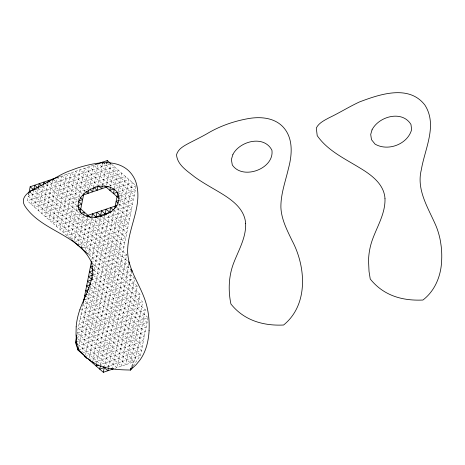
<?xml version="1.0" encoding="UTF-8"?>
<svg xmlns="http://www.w3.org/2000/svg" width="465" height="465" viewBox="0 0 465 465"><rect width="100%" height="100%" fill="white"/><g stroke="black" fill="none" stroke-linecap="round" stroke-linejoin="round"><path stroke-width="0.35" stroke-dasharray="2.33 1.74" d="M70.093 238.307L27.359 200.845L28.295 196.149L114.512 166.859L110.78 185.663M33.765 189.906L30.963 204.007L121.72 173.178L117.988 191.981M38.171 189.034L34.567 207.163L90.966 188.005M118.633 191.76L136.135 185.814L110.908 163.697L42.844 186.82L38.171 210.325L80.311 196.009M47.645 183.937L41.774 213.482L78.079 201.153L84.618 168.249L104.183 185.395M52.586 180.379L45.378 216.644L77.144 205.856L70.738 238.086M118.424 204.978L133.333 199.915L93.692 165.162L61.926 175.956L52.586 222.962L79.817 213.714L74.476 240.574M84.084 192.225L89.152 166.708L111.809 186.564M77.812 245.078L83.421 216.87L56.189 226.118L66.466 174.416L85.514 191.109M93.692 165.162L89.024 188.668L71.005 172.87L59.793 229.28L92.855 218.05M81.683 246.892L87.687 216.673M97.964 164.965L93.558 187.128L75.539 171.329L63.397 232.436L131.467 209.32L120.656 199.84L134.269 195.213L98.231 163.622M119.72 204.542L130.531 214.016L67.001 235.598L80.079 169.789L98.098 185.587L102.236 164.767M139.082 298.78L80.085 318.821L130.543 363.049L142.685 301.942L88.623 254.553L96.098 216.946M102.37 185.384L106.375 165.244M77.016 334.265L82.892 304.72L137.344 286.219L121.464 366.129L78.219 328.22L141.749 306.644M91.832 259.726L100.237 217.422M106.642 185.186L110.908 163.697M90.896 285.719L78.579 346.652M93.029 274.972L93.965 270.275L125.73 259.482M94.099 269.601L104.904 215.208M81.689 353.342L109.444 213.668M114.518 188.151L118.116 170.016L27.359 200.845M92.901 360.805L128.927 179.496L109.478 186.105M96.639 363.293L132.531 182.658L115.029 188.598M136.001 186.488L100.643 364.438L141.488 350.564L83.822 300.018M104.247 367.6L126.666 254.779L46.349 184.378M108.519 367.397L128.799 265.329M112.391 369.216L131.734 271.845M28.295 196.149L140.012 294.083L126.003 364.589L79.155 323.524L142.685 301.942M92.326 263.318L145.353 309.8L136.013 356.806L131.781 366.722M131.554 366.74L133.205 362.142L136.013 356.806L81.956 309.417L136.408 290.921M133.222 365.891L140.552 355.266L148.021 317.659L78.01 341.444M59.334 176.834L61.281 176.177M39.601 187.924L41.548 187.261M94.854 186.686L97.452 185.808M98.098 185.587L125.323 176.334L88.896 359.66L143.354 341.165L88.263 292.874M78.155 209.895L48.982 219.8L57.387 177.496L79.015 196.451M119.645 195.8L135.205 190.516L105.34 164.337M112.954 211.22L132.403 204.617L118.499 192.429M70.604 238.754L129.601 218.719L116.215 206.983M75.504 241.475L128.666 223.421L114.251 210.785L85.293 356.504L144.29 336.462L90.227 289.073L131.072 275.204M79.759 244.416L127.73 228.117L109.711 212.325M82.712 247.793L126.8 232.82L106.718 215.219M88.623 254.553L124.928 242.224L97.127 217.853M92.227 257.715L123.992 246.921L91.559 218.492L85.019 251.396L125.864 237.522L102.178 216.76M91.297 262.411L123.062 251.623M93.605 266.015L126.666 254.779M93.68 274.751L129.334 262.644M128.398 267.34L92.099 279.674L146.155 327.064L78.736 349.965M132.002 270.502L91.163 284.377L145.22 331.76L82.985 352.9M87.35 294.438L134.025 278.582M85.118 299.576L133.74 283.063M140.012 294.083L81.02 314.119L131.473 358.346L133.205 362.142L113.687 368.774M145.353 309.8L77.283 332.923L116.93 367.675L134.676 278.361L34.794 190.807M144.417 314.503L76.353 337.625L110.844 367.862M94.447 362.159L142.418 345.867L87.333 297.577M106.84 366.716L140.552 355.266L82.892 304.72M61.926 175.956L83.549 194.911M53.882 179.938L78.079 201.153M50.371 182.385L77.144 205.856M42.844 186.82L127.788 261.289M38.304 188.36L129.944 268.694M31.289 193.248L137.344 286.219M93.965 270.275L147.51 317.211M93.546 275.425L147.091 322.361L79.021 345.483L102.19 365.792"/><path stroke-width="0.7" d="M149.108 330.476C148.661 338.433 147.178 346.454 143.72 353.685A42.972 42.972 0 0 1 139.831 360.206L136.1 364.723L130.374 370.03C115.611 369.768 99.214 369.071 87.746 358.416M76.19 326.837L75.998 334.829L76.678 342.972A86.537 86.537 0 0 0 77.702 349L78.085 350.186L103.311 372.296L113.687 368.774M28.563 194.8L30.161 186.744L58.689 177.055M43.111 185.477L43.774 182.123L45.837 183.925M47.779 183.262L48.314 180.577L49.86 181.931M52.586 180.379L52.853 179.037L53.882 179.938M80.079 212.371L83.816 193.568M83.816 214.859L84.351 212.174L81.113 213.272M88.757 190.011L88.088 193.37L86.031 191.563M81.683 246.892L81.416 248.234L82.712 247.793M87.687 216.673L87.955 215.33M93.424 187.796L92.628 191.83L90.053 189.569M91.826 217.149L92.494 213.79L96.098 216.946L97.034 212.249L101.666 216.306M97.964 186.256L97.162 190.284L94.075 187.575M102.37 164.099L102.771 162.082L104.828 163.889M102.236 186.058L101.701 188.744L98.615 186.035M106.642 163.901L107.305 160.541L110.908 163.697M76.888 334.94L75.417 342.321L77.702 349L85.223 356.237M83.154 303.378L91.564 261.068M100.37 216.748L101.568 210.703L106.206 214.766M78.085 350.186L78.486 348.169M90.646 283.923L87.559 281.215L92.099 279.674L92.634 276.989M104.904 215.208L106.107 209.163L109.711 212.325L110.647 207.623L113.222 209.878M110.513 187.006L109.845 190.359L113.733 189.04C124.661 195.643 116.674 210.453 107.124 213.801A30.806 29.301 -6.6 0 1 101.021 216.213L100.225 216.411M114.384 188.819L113.448 193.521L117.337 192.202M114.652 208.768L117.854 192.65M92.767 361.479L92.5 362.822L93.796 362.38M96.505 363.967L96.104 365.978L98.702 365.101M100.376 365.781L99.708 369.14L105.543 367.158M103.311 372.296L104.247 367.6M108.386 368.071L107.851 370.756L103.218 366.693M128.933 264.655L129.334 262.644L128.305 261.737M131.734 271.845L132.002 270.502L130.462 269.148M132.816 366.484L130.374 370.03L131.084 368.059M79.957 309.405C85.165 294.868 94.936 280.285 91.843 264.207A23.872 23.872 0 0 0 91.03 261.4C77.672 234.029 40.786 230.855 24.662 205.646C19.513 196.846 30.196 190.714 36.915 187.581C45.018 183.617 52.9 179.24 60.793 174.869A90.001 90.001 0 0 1 67.849 171.55L76.527 168.318A138.646 138.646 0 0 1 83.212 166.29C97.505 162.372 114.855 159.512 127.352 169.591A27.609 27.609 0 0 1 133.775 177.386A31.295 31.295 0 0 1 135.635 181.28C143.639 204.705 127.875 227.257 127.648 250.693A41.809 41.809 0 0 0 127.916 255.529C129.677 270.328 138.436 282.941 143.743 296.56A77.051 77.051 0 0 1 146.574 305.156A81.95 81.95 0 0 1 149.044 330.47M77.702 349L78.358 347.239M130.374 370.03L131.217 368.042M87.106 191.289C83.322 193.957 79.974 197.602 78.608 202.112A12.962 12.851 35.6 0 0 78.213 204.007L78.126 206.152A10.445 10.387 -4.5 0 0 80.242 211.86A11.369 11.311 -33.9 0 0 81.782 213.505C85.694 216.87 91.181 217.649 96.168 217.132M94.988 164.726L107.305 160.541M37.008 188.802L29.231 191.446L30.771 192.801M82.253 195.352L108.182 186.541M78.725 200.932L82.619 199.613L80.044 197.352M77.795 205.635L81.683 204.309L78.591 201.601M78.806 209.674L80.747 209.012M117.052 196.678L118.994 196.021M119.36 200.281L116.116 201.38L118.174 203.188M86.013 215.993L117.128 205.42M94.802 217.388L111.658 211.662M77.812 245.078L79.108 244.637M92.954 266.23L90.361 267.113L93.453 269.822M93.32 270.491L89.425 271.816L93.029 274.972L88.495 276.512L92.099 279.674M90.512 284.597L86.624 285.917L89.199 288.172M88.931 289.515L85.694 290.619L87.751 292.421M86.705 294.659L84.758 295.316L86.304 296.67M83.822 300.018L85.118 299.576M77.364 341.665L75.417 342.321L77.992 344.582M94.953 187.407C101.056 185.43 108.182 185.5 113.716 189.034M104.695 185.849L119.11 198.485M115.186 206.082L116.215 206.983M77.661 206.303L90.53 217.585M42.327 186.372L39.24 183.663L38.304 188.36L34.701 185.204L33.765 189.906L30.161 186.744M71.639 239.661L88.112 254.099M91.297 262.411L92.326 263.318M111.362 368.315L112.391 369.216M100.242 216.475A28.15 27.08 -5.7 0 1 96.174 217.202M87.17 191.377A29.545 28.911 8.1 0 1 94.994 187.535M86.967 358.544A59.468 25.354 25.8 0 1 84.427 356.312M76.155 326.831A68.593 68.593 0 0 1 79.963 309.411M384.991 198.735C385.444 214.423 376.115 227.92 371.518 242.37A67.181 67.181 0 0 0 368.53 260.627L369.03 271.438L370.245 279C383.549 295.635 402.289 300.989 422.918 300.03C435.292 290.637 441.268 275.17 441.674 259.964A84.857 84.857 0 0 0 441.204 246.363L440.483 241.422A76.469 76.469 0 0 0 436.251 226.478C428.695 208.593 416.117 190.232 421.325 169.795C424.795 148.8 437.798 125.207 424.9 105.084C408.869 84.2 379.603 94.331 359.422 101.969C349.081 106.776 339.409 112.867 329.11 117.767C324.308 120.383 318.891 122.894 316.299 128.009L317.211 135.652C327.593 150.654 344.704 158.617 359.823 167.923C371.256 174.77 384.224 184.163 384.991 198.735M245.66 223.595C246.107 237.429 238.865 249.763 233.971 262.248C228.693 275.449 228.013 290.148 230.913 303.988C243.968 320.426 263.283 326.012 283.586 325.018C308.655 304.767 305.987 266.602 292.061 240.585C287.021 230.088 281.412 219.323 280.895 207.442C280.691 194.091 285.481 181.397 288.445 168.545C292.13 154.915 293.496 138.494 283.307 127.207C274.251 117.32 259.673 116.395 247.287 118.79C233.087 121.429 219.265 126.329 206.879 133.798C201.078 137.082 195.097 140.023 189.168 143.069C184.07 145.836 178.2 148.724 176.514 154.781C177.38 165.087 187.383 171.039 194.69 176.962C201.595 181.914 208.983 186.134 216.312 190.412C229.013 197.881 244.567 207.233 245.66 223.595M372.017 129.869L370.704 134.443L371.489 139.663L375.04 144.092C387.915 151.753 407.793 144.22 411.635 129.561L410.967 124.475C402.144 109.845 378.772 116.384 372.017 129.869M232.936 154.351L231.367 159.536L232.297 164.947C242.567 180.525 274.519 168.83 271.92 150.247C264.039 134.774 239.963 141.011 232.936 154.351"/></g></svg>
